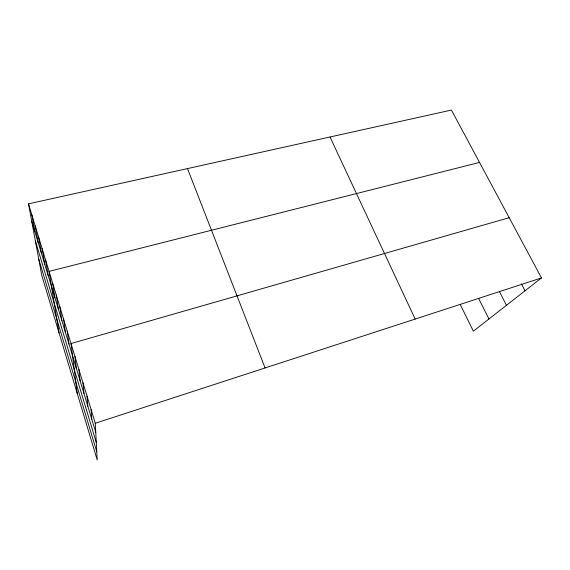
<?xml version="1.0" encoding="UTF-8"?>
<svg xmlns="http://www.w3.org/2000/svg" width="570" height="570" viewBox="0 0 570 570"><rect width="100%" height="100%" fill="white"/><g stroke="black" fill="none" stroke-linecap="round" stroke-linejoin="round"><path stroke-width="0.85" d="M28.5 203.846L95.29 423.261L97.206 459.933L41.781 275.424L28.5 203.846L451.426 110.067L541.5 277.918L473.357 331.17L460.332 304.686M95.29 423.261L541.5 277.918M509.181 217.69L71.022 343.546L77.306 393.685M479.527 162.429L49.056 271.377L59.059 332.944M521.415 283.889L525.034 290.786M499.498 291.769L506.452 305.313M478.586 298.352L488.946 318.993M330.009 136.985L415.167 319.072M187.494 168.592L265.079 367.956M31.756 221.395L95.767 432.381M35.397 241.01L96.294 442.477M38.788 259.293L96.779 451.789M31.835 214.797L34.969 231.969M35.205 225.87L38.211 242.663M38.61 237.063L41.482 253.458M42.059 248.378L44.795 264.373M45.536 259.813L48.144 275.395M52.618 283.076L54.934 297.804M56.216 294.897L58.389 309.182M59.857 306.852L61.881 320.682M63.534 318.951L65.407 332.31M67.26 331.177L68.97 344.066M74.948 356.442L76.337 368.327M78.924 369.488L80.135 380.846M82.942 382.691L83.975 393.507M87.011 396.05L87.858 406.317M91.122 409.574L91.791 419.271"/></g></svg>
